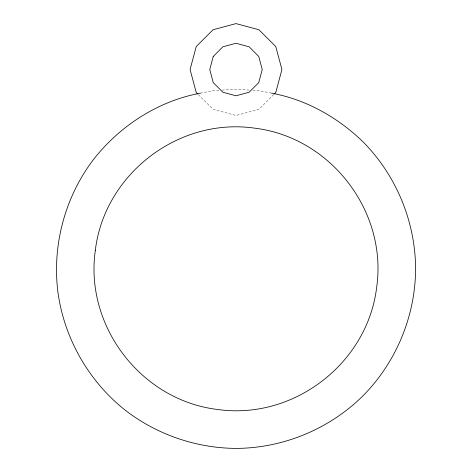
<?xml version="1.0" encoding="UTF-8"?>
<svg xmlns="http://www.w3.org/2000/svg" width="472" height="472" viewBox="0 0 472 472"><rect width="100%" height="100%" fill="white"/><g stroke="black" fill="none" stroke-linecap="round" stroke-linejoin="round"><path stroke-width="0.35" stroke-dasharray="2.36 1.77" d="M273.736 94.524L258.963 109.297L236 115.451L213.037 109.297L198.264 94.524M200.317 93.179L212.559 90.742L219.15 90.311M222.082 90.117L236 89.208L249.918 90.117M252.85 90.311L259.441 90.742L271.683 93.179"/><path stroke-width="0.71" d="M274.244 94.016L275.772 92.488L281.926 69.526L275.772 46.563L258.963 29.754L236 23.6L213.037 29.754L196.228 46.563L190.074 69.526L196.228 92.488L197.756 94.016M200.317 93.179C158.096 101.026 119.894 125.829 93.515 159.471C64.965 196.971 51.961 245.493 57.938 292.245C64.269 338.955 89.379 382.456 126.667 411.289C157.972 434.977 196.741 448.134 236 448.4C283.135 448.223 329.539 429.001 362.992 395.796C396.197 362.343 415.419 315.939 415.596 268.804C415.419 221.669 396.197 175.26 362.992 141.806C337.922 117.516 306.186 99.504 271.683 93.179M95.338 250.284C84.429 326.217 141.311 400.35 217.48 409.46C293.419 420.375 367.546 363.493 376.662 287.324C387.571 211.385 330.689 137.258 254.52 128.142C178.581 117.233 104.454 174.115 95.338 250.284M213.273 56.404L209.757 69.526L213.273 82.647L222.878 92.252L236 95.769L249.122 92.252L258.727 82.647L262.243 69.526L258.727 56.404L249.122 46.799L236 43.282L222.878 46.799L213.273 56.404"/></g></svg>
